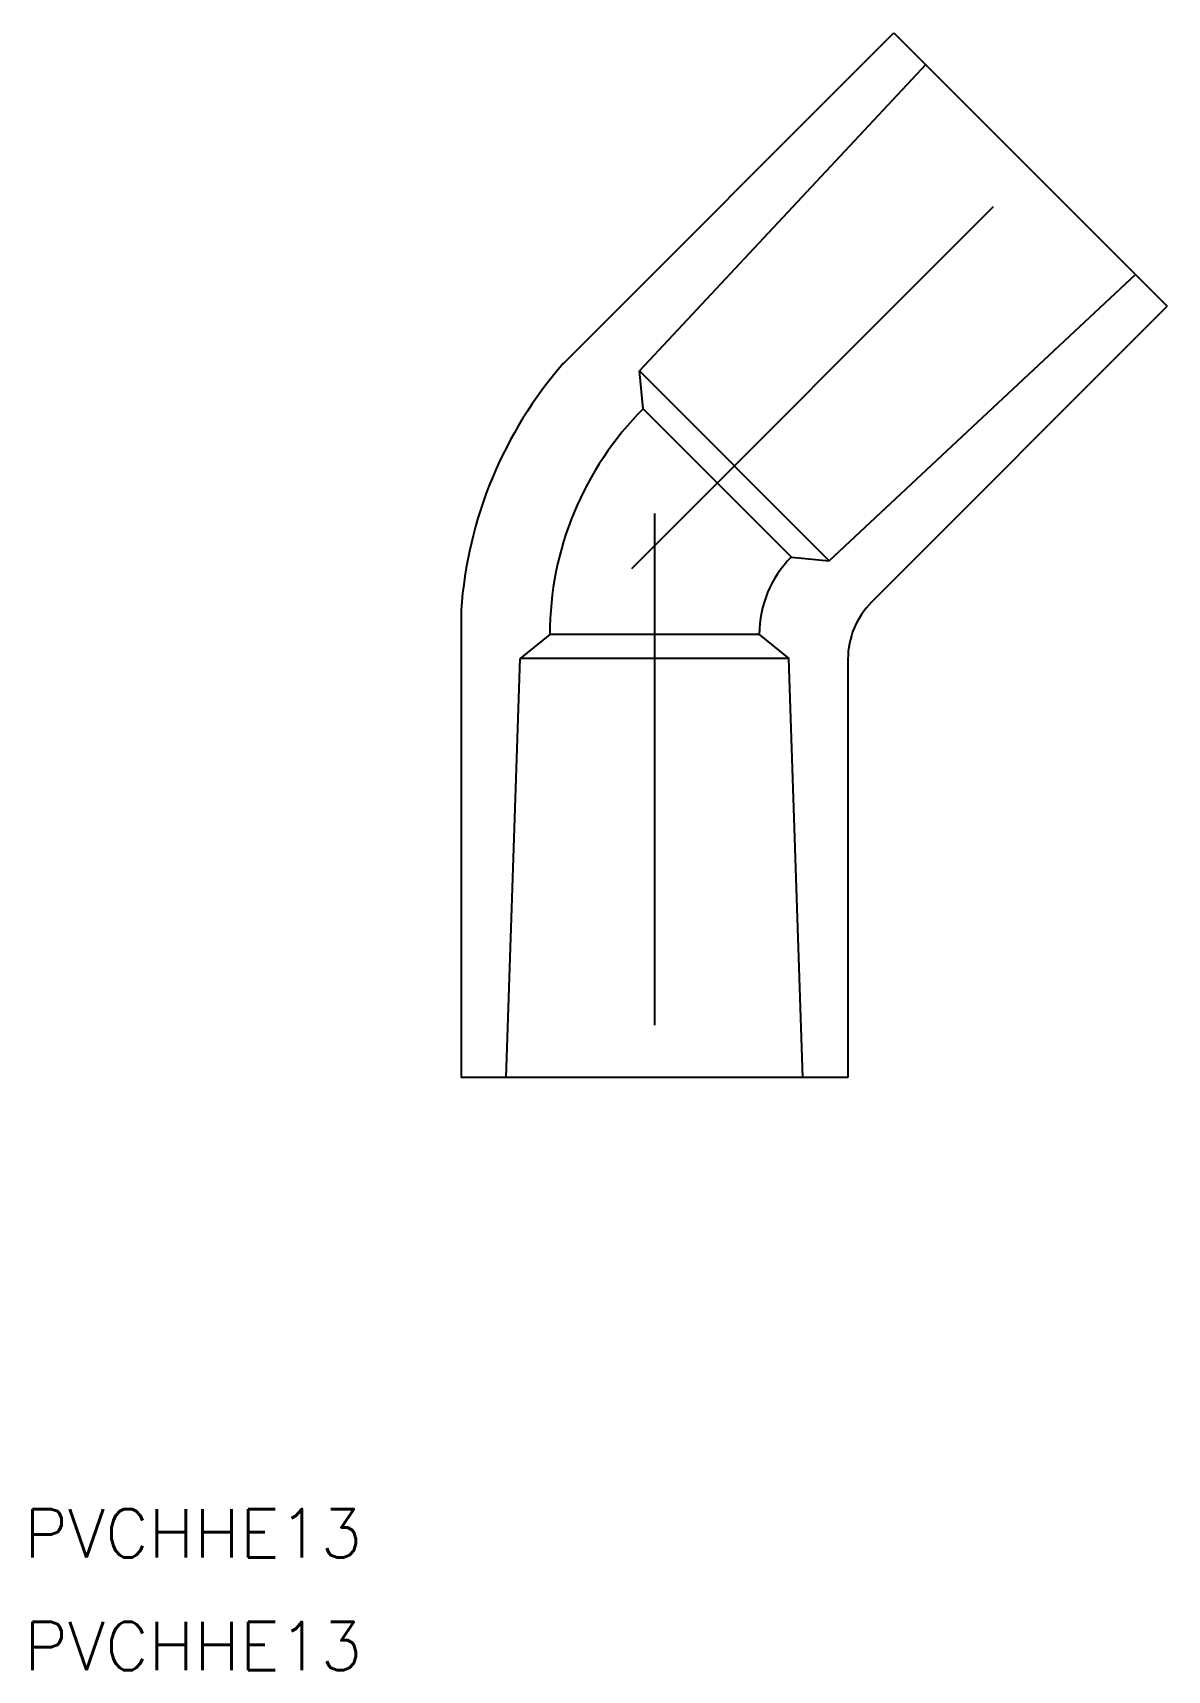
# Model space of a CAD drawing. Extents: x -39 to 32, y -37 to 65.
import ezdxf

# ---------------------------------------------------------------- set-up
doc = ezdxf.new("R2010")
doc.units = 0
doc.linetypes.add('CENTER', pattern=[50.8, 31.75, -6.35, 6.35, -6.35])
doc.layers.get('0').update_dxf_attribs({"linetype": 'CONTINUOUS'})
doc.layers.add('CENTER', color=1, linetype='CENTER')
doc.styles.get("Standard").update_dxf_attribs({"font": 'txt.shx', "height": 3, "bigfont": 'bigfont.shx'})

msp = doc.modelspace()

# ---------------------------------------------------------------- linework, layer by layer
at = {"color": 7, "linetype": 'CONTINUOUS'}
for p, q in [((-5.66, 44.31), (14.85, 64.82)), ((14.85, 64.82), (31.82, 47.85)), ((16.83, 62.84), (-0.94, 43.84)), ((29.84, 49.83), (10.84, 32.06)), ((13.46, 29.49), (31.82, 47.85)), ((-0.94, 43.84), (10.84, 32.06)), ((-0.71, 41.49), (-0.94, 43.84)), ((-0.71, 41.49), (8.49, 32.29)), ((8.49, 32.29), (10.84, 32.06)), ((-12, 29), (-12, 0)), ((-6.5, 27.5), (-8.33, 26)), ((6.5, 27.5), (-6.5, 27.5)), ((6.5, 27.5), (8.33, 26)), ((-9.2, 0), (-8.33, 26)), ((8.33, 26), (-8.33, 26)), ((9.2, 0), (8.33, 26)), ((12, 25.96), (12, 0)), ((12, 0), (-12, 0))]:
    msp.add_line(p, q, dxfattribs=at)
for centre, radius, start, end in [((14.09, 27.16), 26.16, 139.0263, 175.9737), ((13.28, 27.5), 19.78, 135, 180), ((13.28, 27.5), 6.78, 135, 180), ((17, 25.96), 5, 135, 180)]:
    msp.add_arc(centre, radius, start, end, dxfattribs=at)
at = {"layer": 'CENTER', "color": 1, "linetype": 'CENTER'}
for p, q in [((-1.41, 31.59), (24.75, 57.75)), ((0, 35), (0, -2.08))]:
    msp.add_line(p, q, dxfattribs=at)

# ---------------------------------------------------------------- texts
at = {"color": 7, "linetype": 'CONTINUOUS'}
for p in [(-39.11, -29.76), (-39.11, -36.76)]:
    msp.add_text('PVCHHE13', height=3, dxfattribs=at).set_placement(p)

doc.saveas('drawing.dxf')
